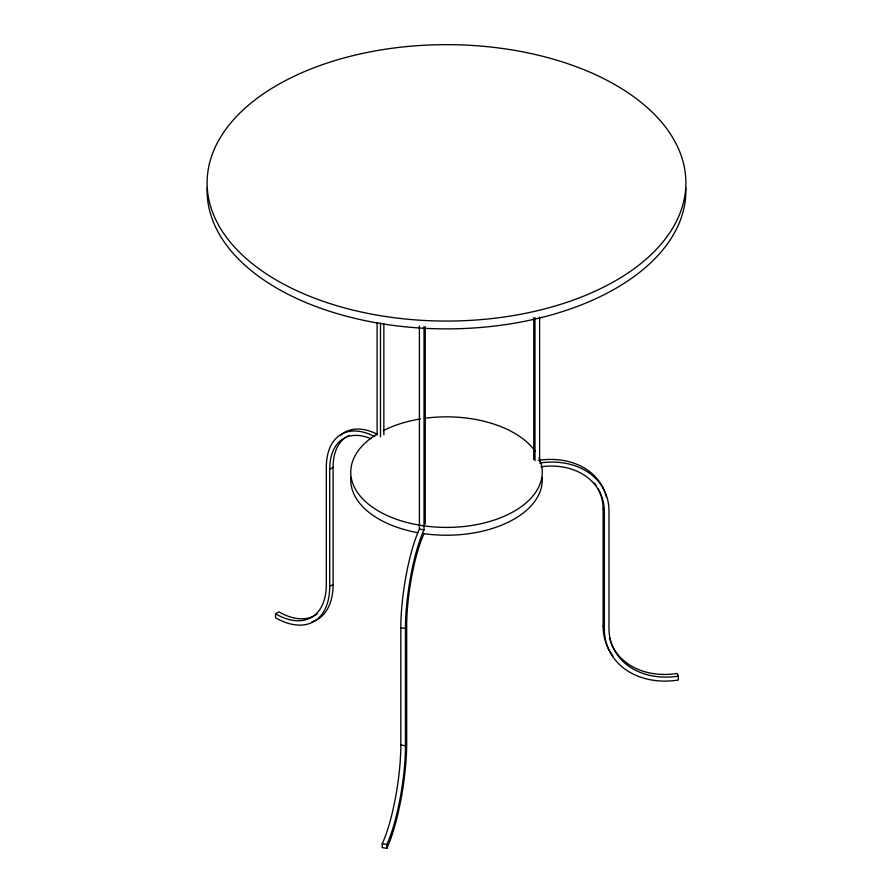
<?xml version="1.0" encoding="UTF-8"?>
<svg xmlns="http://www.w3.org/2000/svg" width="893" height="893" viewBox="0 0 893 893"><rect width="100%" height="100%" fill="white"/><g stroke="black" fill="none" stroke-linecap="round" stroke-linejoin="round"><path stroke-width="1.34" d="M374.881 436.699A71.82 41.458 60 0 0 326.325 467.24L326.325 584.513A71.82 41.458 60 0 1 275.535 613.837L275.535 617.744A76.597 44.226 60 0 0 329.707 586.478L329.707 469.205L333.089 467.24A67.031 38.7 60 0 1 349.23 435.416M275.535 613.837L278.929 611.884A71.82 41.458 60 0 0 317.104 613.949M329.707 586.478L333.089 584.513L333.089 467.24M419.409 529.08L424.03 529.795A71.82 15.181 -81.2 0 0 405.444 628.482L405.444 745.755A71.82 15.181 -81.2 0 1 386.859 844.443L386.859 848.35L382.226 847.636L382.226 843.729A71.82 15.181 -81.2 0 0 400.823 745.041L400.823 627.768A71.82 15.181 -81.2 0 1 419.409 529.08L419.409 326.001M400.823 627.768L405.444 628.482M400.823 745.041L405.444 745.755M382.226 843.729L386.859 844.443M598.187 488.839A67.031 52.866 -24.9 0 1 603.11 509.021L604.349 511.689L604.349 628.962A76.597 60.411 -24.9 0 0 678.345 680.064L678.345 676.146L677.106 673.478A71.82 56.639 -24.9 0 1 610.511 641.554M603.11 509.021L603.11 626.294L604.349 628.962M539.606 317.015L539.606 461.681M534.985 317.64L534.985 460.743M533.746 317.752L533.746 459.46M425.269 326.793L425.269 524.091M424.03 326.715L424.03 529.795M383.867 323.735L383.867 434.891M380.485 322.909L380.485 436.844M377.103 322.473L377.103 435.148M539.606 463.065A71.82 56.639 -24.9 0 1 608.981 510.975L608.981 628.248A71.82 56.639 -24.9 0 0 678.345 676.146M540.823 466.793A67.031 52.866 -24.9 0 1 604.349 511.689M610.098 640.381A71.82 56.639 -24.9 0 1 609.383 638.015M613.022 656.031A76.597 60.411 -24.9 0 1 603.11 626.294M594.437 482.99A67.031 52.866 -24.9 0 1 596.055 485.267M538.367 460.397A71.82 56.639 -24.9 0 1 606.403 497.066M386.859 848.35A76.597 16.186 -81.2 0 0 406.683 743.088L406.683 625.814A67.031 14.165 -81.2 0 1 424.03 533.701M340.2 435.65A71.82 41.458 60 0 1 377.159 434.177M333.089 584.513A76.597 44.226 60 0 1 311.903 621.908M329.707 469.205A67.031 38.7 60 0 1 370.919 438.731M538.992 457.819A95.752 55.288 0 0 1 422.579 525.664A95.752 55.288 0 0 1 377.549 433.775M383.343 430.582A95.752 55.288 0 0 1 420.391 418.94M424.398 418.337A95.752 55.288 0 0 1 534.963 450.976M542.14 477.331A95.752 55.288 0 0 1 423.048 533.545M417.734 532.674A95.752 55.288 0 0 1 350.86 477.331M685.835 188.021A239.38 138.203 0 0 1 446.5 328.881A239.38 138.203 0 0 1 207.165 188.021M326.805 302.548A239.38 138.203 0 0 0 685.88 182.853A239.38 138.203 0 0 0 326.805 63.169A239.38 138.203 0 0 0 326.805 302.548"/></g></svg>
